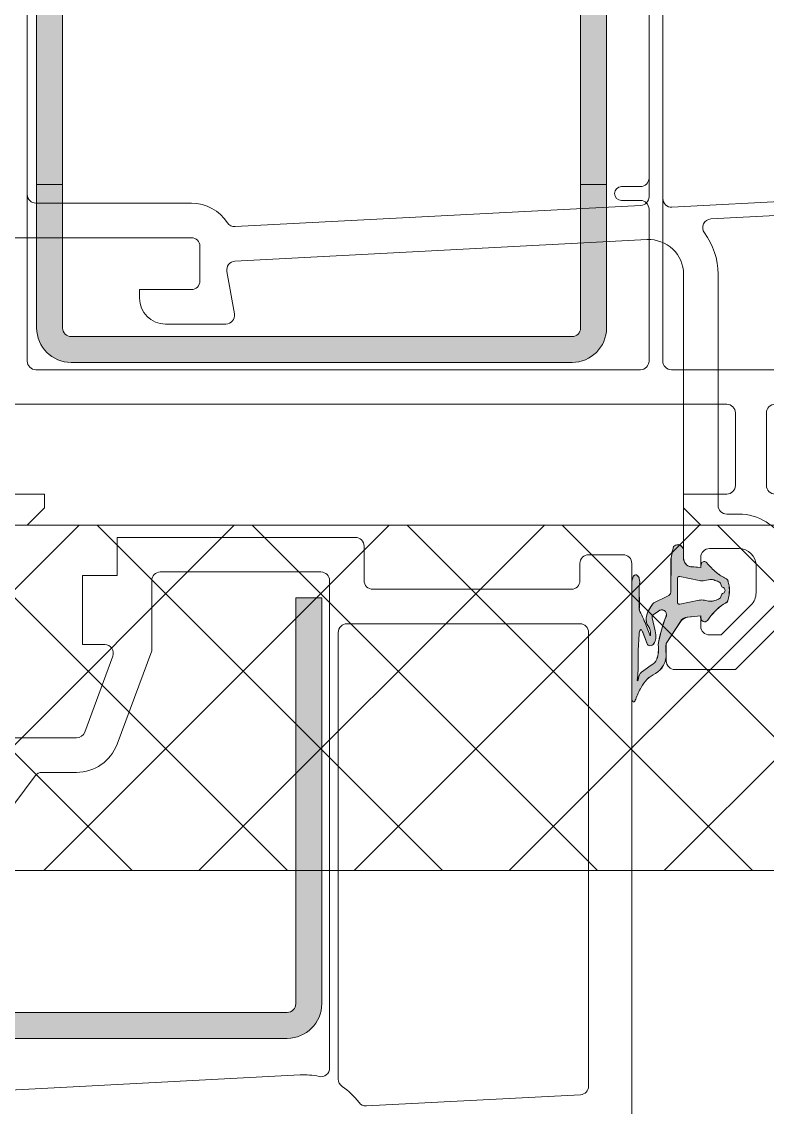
# Model space of a CAD drawing. Header units: millimetres. Extents: x 30661 to 55270, y 139046 to 181896.
# Drawn here: x 49850.1 to 49893.3, y 166832.4 to 166895.3 of the extents above; entities that cross this region are included whole.
import ezdxf

# ---------------------------------------------------------------- set-up
doc = ezdxf.new("R2010")
doc.units = ezdxf.units.MM
for name, color, linetype, lineweight in [('АР - детали окон', 152, 'Continuous', 0), ('АР - Окна', 150, 'Continuous', 9), ('АР - Окна - детали окон', 152, 'Continuous', 9), ('АР - Окна - металл', 152, 'Continuous', 0), ('АР - Окна - резинки', 30, 'Continuous', 9), ('АР - панель 400', 151, 'Continuous', 30)]:
    doc.layers.add(name, color=color, linetype=linetype, lineweight=lineweight)

# ---------------------------------------------------------------- blocks, each defined once
blk = doc.blocks.new('22')
at = {"layer": 'АР - Окна - детали окон'}
h = blk.add_hatch(color=256, dxfattribs=at)
h.dxf.hatch_style = 1
edge = h.paths.add_edge_path()
edge.add_arc((-1.553818138428315, 1.131118396583944), 0.2839831732982987, 74.65427062503922, 152.3563987852554)
edge.add_arc((-1.596806525873645, 1.190926662087272), 0.2206398277231891, 160.9675373763896, 229.9948880145354)
edge.add_arc((-3.743555339404969, -1.958318342448161), 3.591862728825405, 34.879010179002705, 56.06991171443309, ccw=False)
edge.add_arc((-2.654511476344703, -0.988255583508751), 2.150699526754884, 25.275224277416385, 30.264214853984697, ccw=False)
edge.add_arc((-0.5568941196393199, 0.002174104404926977), 0.168987853443677, 205.2752243233951, 256.9895970229417)
edge.add_arc((0.5909017610544187, 4.9697091701853), 5.267403294881843, 256.9895970645676, 260.7251781122034)
edge.add_arc((0.004720523720607162, 1.380223702645592), 1.630369563297689, 260.7251780804871, 279.2748219195129)
edge.add_arc((-0.143153885691388, 2.285733842385996), 2.547874579159527, 279.2748218378901, 285.7408576301508)
edge.add_arc((0.4876395137706567, 0.04774231009697597), 0.2226850360464853, 285.7408577034202, 335.6636846503346)
edge.add_arc((2.772526007909082, -0.985667456697972), 2.285031462524151, 139.4464880666508, 155.6636846350876, ccw=False)
edge.add_arc((4.944651504070068, -2.844349189018459), 5.143847118199504, 130.5535119334011, 139.4464881139066, ccw=False)
edge.add_arc((1.499456073901597, 1.206292494328832), 0.1744739569368638, 305.3246327721085, 426.5792894700455)
edge.add_arc((1.417490921547245, 1.090547527686115), 0.3146207940460357, 61.25292397907619, 92.00044617636586)
edge.add_line((1.406508365646005, 1.404976577730849), (1.321321995463222, 1.404976577730849))
edge.add_line((1.321321995463222, 1.404976577730849), (1.37415435956791, 1.989406543551013))
edge.add_arc((1.209689640928662, 1.989886926350761), 0.1644654202096038, 345.44665164517147, 359.8326459989094, ccw=False)
edge.add_arc((1.801420718420553, 1.941617132255734), 0.4325983945712781, 122.5195348950106, 179.0804297002731, ccw=False)
edge.add_arc((1.866968296078785, 1.904983802077694), 0.4999927756531553, 90.00000000873058, 126.5998254112501, ccw=False)
edge.add_line((1.866968296002597, 2.404976577730849), (2.351979363709688, 2.404976577730849))
edge.add_arc((2.275144767184571, 2.710978695719442), 0.3155009531470258, 284.0950995267654, 311.1278532774496)
edge.add_arc((2.343910708679128, 2.745365469691481), 0.305377927026009, 297.0238922591076, 411.2400393098964)
edge.add_arc((1.379532245028925, -0.8233545124536081), 3.978367056716289, 73.11440339514019, 83.87885432102183)
edge.add_line((1.80374964652583, 3.132330514723435), (-0.09342573815956712, 3.134326528059319))
edge.add_arc((-0.0590896239459747, 3.419509457747536), 0.287242531886982, 198.2874223950705, 263.134616964289, ccw=False)
edge.add_line((-0.3318247944116592, 3.329377338523045), (-0.7197440974414349, 4.124274716014042))
edge.add_arc((-0.8745377505633372, 4.048733586706081), 0.1722426696958274, 26.01292196672603, 63.98707769662329)
edge.add_line((-0.7989966203458607, 4.20352723938413), (-1.134551930241287, 4.410117470426485))
edge.add_arc((-1.699204761336022, 3.492977032698289), 1.077023399086374, 58.38077619269331, 85.30319239123116)
edge.add_arc((-1.669544997213431, 3.853982031863121), 0.7148020426897524, 85.30319244925175, 104.6294265280543)
edge.add_arc((-1.647382906469343, 3.769079244540648), 0.8025496441457144, 104.6294266041159, 122.5457420102708)
edge.add_arc((-2.525095715673031, 5.144388186126482), 0.8289694210956866, 269.317856082856, 302.5457419086521, ccw=False)
edge.add_arc((-2.532957814914038, 4.484052681405178), 0.1685871140946476, 249.3185698377839, 269.31785592225964, ccw=False)
edge.add_arc((-2.584918793058023, 4.345191464060917), 0.02032770549961688, 68.10843220245232, 248.1084322024547, ccw=False)
edge.add_line((-2.577339583076537, 4.364053361816332), (-2.090075024403632, 4.545655062654987))
edge.add_arc((-4.869575447631911, 12.00347094107846), 7.958934619607795, 290.4402386665813, 297.3608563805124)
edge.add_arc((-1.067902132897731, 4.65701977777789), 0.3128889209860373, 81.69608097092282, 117.3608562842542, ccw=False)
edge.add_line((-1.022713499609381, 4.966628344031051), (0.2850475888699293, 4.981874285498634))
edge.add_arc((0.4585922864967587, 5.352039994109966), 0.4088280982345972, 244.8814189027894, 275.9198852946161)
edge.add_arc((0.2470087829129863, 7.392564771957054), 2.460293171784885, 275.9198852805878, 280.2017922217645)
edge.add_arc((0.630865404607882, 5.259562191243436), 0.2930262488263932, 280.2017921091332, 323.3603331392276)
edge.add_arc((0.7308875098051859, 5.18517172491023), 0.1683732785073014, 323.3603330680583, 362.7912822477358)
edge.add_arc((0.7612935353350888, 5.186654190014067), 0.1379311351644093, 2.791282341359734, 51.19697758441514)
edge.add_arc((0.3901011596461092, 4.392219637631923), 1.011380441519582, 63.0972935037451, 91.37783980487609)
edge.add_line((0.3657819875515997, 5.403307653265074), (-6.18412147462368, 5.407760988688096))
edge.add_arc((-6.209265015976129, 4.598818541134431), 0.809333108877832, 88.21970629423646, 100.525130062304)
edge.add_arc((-6.335268871124257, 5.277014299706275), 0.119531355866846, 100.5251301336488, 163.0815620043828)
edge.add_arc((-6.380232349789344, 5.29069105534374), 0.07253382339510242, 163.0815617823987, 244.6580197239824)
edge.add_arc((-5.697270155394362, 6.732773089890442), 1.668164718475529, 244.6580198689428, 248.8571781519547)
edge.add_arc((-8.45256112066796, -0.3918714569941288), 5.970695682315309, 61.63095383349378, 68.85717813670527, ccw=False)
edge.add_arc((-6.382368420013512, 3.318814493168176), 1.7229848178587, 24.430076954281787, 63.57485590559139, ccw=False)
edge.add_arc((-3.717477093505051, 4.675986526165961), 1.271640255438825, 210.4565847545413, 271.8048441236015)
edge.add_arc((-3.379074946744367, 2.110294825700223), 1.328614273591966, 77.02308783815607, 102.97691216184393, ccw=False)
edge.add_line((-3.080723444465548, 3.404977130005136), (-1.767706177663058, 2.538052154937759))
edge.add_arc((-2.073544962221573, 2.102720144830982), 0.5320256771659015, 6.654761685558924, 54.910368423439024, ccw=False)
edge.add_line((-1.54510383028537, 2.164374757325277), (-1.478664034511894, 1.404976577730849))
edge = h.paths.add_edge_path(flags=16)
edge.add_line((4.656612873077393e-10, 2.755366024794057), (-0.6704792319796979, 2.755366024794057))
edge.add_arc((-0.6704792322575782, 2.520479569175708), 0.2348864556183492, 89.99999993221677, 114.1211347658272)
edge.add_arc((-0.672911007497039, 2.641571481322548), 0.1321185762487359, 135.0838764847987, 189.6658958083226)
edge.add_line((-0.8031539735384285, 2.619388425024226), (-0.5695379339158535, 1.507552440045401))
edge.add_arc((-1.314411851808942, 1.351041501457956), 0.7611391643155159, -11.847474179413325, 11.866218998375075, ccw=False)
edge.add_line((-0.5694867698475718, 1.19477426330559), (-0.6202297955751419, 0.9553191049490124))
edge.add_arc((-0.05519747618258974, 0.8343757632506089), 0.5778311291885405, 167.9183331340165, 197.2232335555724)
edge.add_arc((2.485563131481741, 1.622001702845181), 3.237872310482742, 197.2232335647637, 202.6633024260278)
edge.add_arc((-0.2767435363445265, 0.4685820620813508), 0.2444269719443515, 202.6633024270859, 263.6974056369638)
edge.add_arc((-0.3215584364456937, 0.06282222551544414), 0.1638001955017518, 14.069739100247716, 83.69740557021368, ccw=False)
edge.add_arc((2.328306436538696e-10, 0.1802260925163748), 0.1802260926395496, 205.4979776378803, 334.5020223621197)
edge.add_arc((0.3215584371441924, 0.0628222251806094), 0.1638001958090035, 96.30259433598133, 165.9302608059432, ccw=False)
edge.add_arc((0.2767435372758441, 0.4685820620813574), 0.2444269719443587, 276.3025943630371, 337.3366975729131)
edge.add_arc((-2.485563130783249, 1.622001697944438), 3.237872308809264, 337.3366976555847, 342.7767665168488)
edge.add_arc((0.05519747664825692, 0.8343757632506086), 0.5778311291885349, 342.7767664444275, 372.0816668659836)
edge.add_line((0.6202297960408032, 0.9553191049490124), (0.5694867703132331, 1.19477426330559))
edge.add_arc((1.314411852507434, 1.351041500348957), 0.7611391643157014, 168.1337809163235, 191.8474740941118, ccw=False)
edge.add_line((0.5695379348471761, 1.507552440045401), (0.8031539744697511, 2.619388425024226))
edge.add_arc((0.672911008195528, 2.641571480871272), 0.1321185764024938, 350.3341044015572, 404.91612372508)
edge.add_arc((0.670479232723237, 2.520479569175696), 0.2348864556183607, 65.8788652341734, 90.00000006778265)
edge.add_line((0.6704792324453592, 2.755366024794057), (4.656612873077393e-10, 2.755366024794057))
edge = h.paths.add_edge_path(flags=16)
edge.add_line((-3.484390894882381, 5.030479334993288), (-4.128671426326036, 5.030479334993288))
edge.add_arc((-4.128671429918576, 16.84832161221903), 11.81784227722574, 265.96428704178226, 270.0000000174175, ccw=False)
edge.add_arc((-4.849427598581707, 6.632538173246585), 1.576664575093549, 258.0083946700309, 265.9642869985926, ccw=False)
edge.add_arc((-5.187756749890759, 5.039677136304428), 0.05173122987339637, 78.00839467713583, 165.9029255538445)
edge.add_line((-5.23793006548658, 5.052277078619227), (-5.1791394748725, 5.030518441228196))
edge.add_line((-5.1791394748725, 5.030518441228196), (-5.081579491030425, 5.016898956382647))
edge.add_arc((-5.169264999168537, 4.388784397594312), 0.6342055244944682, 46.43343131209423, 82.05280454706838, ccw=False)
edge.add_line((-4.73217252921313, 4.84831330855377), (-4.333343790844083, 4.278826117282733))
edge.add_arc((-3.673198088457069, 4.634242403406582), 0.7497420121762647, 208.2976078228413, 245.1596813609672)
edge.add_arc((-3.36428093710467, 5.891752335584855), 2.035836394090045, 252.1547333325331, 276.317099813435)
edge.add_arc((-4.282695491099662, -3.439799396039275), 7.39683082017836, 67.69819620471537, 81.11526478878181, ccw=False)
edge.add_arc((-1.396383654766583, 3.655496683918108), 0.2639652523203947, 252.5119509478211, 331.6116771187358)
edge.add_arc((-1.417148989420947, 3.66671898955404), 0.2875690500464815, 331.6116771549562, 401.2744122761682)
edge.add_line((-1.201023936737329, 3.856418541865423), (-1.408236693590879, 4.160966860828921))
edge.add_arc((-1.534159558126057, 4.075289737455235), 0.1523060644962454, 34.23112408509135, 109.9682695572963)
edge.add_line((-1.586172031704336, 4.21843944885768), (-2.347143571358174, 4.046944933244959))
edge.add_arc((-2.654505607017058, 5.410800566729903), 1.398060660326651, 264.69318897178283, 282.70015569087195, ccw=False)
edge.add_arc((-2.724123419782456, 4.661312022281295), 0.6453457620325287, 236.08755619713202, 264.6931889349438, ccw=False)
edge.add_arc((-2.930369844225871, 4.354528911314575), 0.2756790678739771, 180.3566966835159, 236.087556239297, ccw=False)
edge.add_arc((-3.041702844473495, 4.353835795369994), 0.1643439101121544, 106.78126421483961, 180.3566967240913, ccw=False)
edge.add_line((-3.089152010623366, 4.511180949164554), (-2.427321387454867, 4.76132206316106))
edge.add_arc((-2.615669249448966, 5.25965830818927), 0.5327418983209071, 290.7042542949949, 307.9528389964916)
edge.add_arc((-2.313927396198684, 4.872790399344806), 0.04211482518225237, 307.9528389778966, 415.0896941257698)
edge.add_arc((-2.527053902466903, 4.567397793095854), 0.4145226011827333, 55.0896942713847, 87.57206962356457)
edge.add_line((-2.509493606630713, 4.981548276497051), (-3.484390894882381, 5.030479334993288))
at = {"layer": 'АР - Окна - детали окон', "ltscale": 0.5, "flags": 128}
for points in [[(-1.478664034511894, 1.404976577730849, 0.3526565497948873), (-1.805384848732501, 1.262878151377663, 0.3106391041635794), (-1.738646152894944, 1.021919402526692, -0.09272715416674626), (-0.7969297249801457, 0.09567176247946918, -0.02177201712908762), (-0.7097043031826615, -0.06997811258770525, 0.2295558567341729), (-0.5949380109086633, -0.1624756965320557, 0.0163009908045288), (-0.2580463690683246, -0.2288314464967698, 0.08111529549671377), (0.2674874165095389, -0.2288314464967698, 0.02822089183605274), (0.548051041085273, -0.1665917111095041, 0.2213414082031547), (0.6905372622422874, -0.04402439924888313, -0.07087920817314294), (1.03636121423915, 0.4999639221932739, -0.03882241516556442), (1.600338389631361, 1.063941098051146, 0.584672783312545), (1.568805912975222, 1.366391718154773, 0.1349721484322788), (1.406508365646005, 1.404976577730849), (1.321321995463222, 1.404976577730849), (1.37415435956791, 1.989406543551013, -0.06285331443559906), (1.368878038600087, 1.948559834854677, -0.2519290996180657), (1.568861389067024, 2.306387648219243, -0.161068446020802), (1.866968296002597, 2.404976577730849), (2.351979363709688, 2.404976577730849, 0.1185027193284175), (2.482662837021053, 2.473329580156133, 0.5441774775130759), (2.535095321480185, 2.983491743216291, 0.04700334695406218), (1.80374964652583, 3.132330514723435), (-0.09342573815956712, 3.134326528059319, -0.2907501765397686), (-0.3318247944116592, 3.329377338523045), (-0.7197440974414349, 4.124274716014042, 0.1672266864935215), (-0.7989966203458607, 4.20352723938413), (-1.134551930241287, 4.410117470426485, 0.1180145479597892), (-1.611014877911657, 4.566383734112605, 0.08452705584465195), (-1.850079926196486, 4.545609893975779, 0.07833431276210735), (-2.079132751561701, 4.445598277961835, -0.1460084897102827), (-2.534964908380061, 4.315477515337989, -0.08748552463928229), (-2.592498003039509, 4.326329566305503, -1.000000000000031), (-2.577339583076537, 4.364053361816332), (-2.090075024403632, 4.545655062654987, 0.03020607306168786), (-1.211703732609749, 4.934905683854595, -0.156885400313317), (-1.022713499609381, 4.966628344031051), (0.2850475888699293, 4.981874285498634, 0.1362649809725955), (0.5007578991353512, 4.94539214274846, 0.01868551781540537), (0.6827649022452533, 4.971168667310849, 0.1905727269919465), (0.8659909870475531, 5.084689829265699, 0.1737679452320804), (0.8990610232576728, 5.193371132714674, 0.2144074166734677), (0.8477273806929588, 5.294144600862637, 0.1240273172819573), (0.3657819875515997, 5.403307653265074), (-6.18412147462368, 5.407760988688096, 0.05374419626193233), (-6.357103277463466, 5.394534526625648, 0.2799409294152864), (-6.449626908171922, 5.311799129704013, 0.3717797420773307), (-6.411278288811445, 5.225137220928445, 0.01832433503902918), (-6.298967127688229, 5.176902182167396, -0.03154080457190119), (-5.615591558627784, 4.861775907920673, -0.1724818669793703), (-4.81364815402776, 4.031410739058629, 0.2742644840619331), (-3.677426449023187, 3.404977130005136, -0.1137315181183253), (-3.080723444465548, 3.404977130005136), (-1.767706177663058, 2.538052154937759, -0.2137225226957641), (-1.54510383028537, 2.164374757325277)], [(-3.484390894882381, 5.030479334993288), (-4.128671426326036, 5.030479334993288, -0.01761094008342258), (-4.960390494205058, 5.059783132513985, -0.03472808006893339), (-5.177008636295795, 5.090279489988461, 0.4034910083654271), (-5.23793006548658, 5.052277078619227), (-5.1791394748725, 5.030518441228196), (-5.081579491030425, 5.016898956382647, -0.1566824267424039), (-4.73217252921313, 4.84831330855377), (-4.333343790844083, 4.278826117282733, 0.1622426222316396), (-3.988157791551203, 3.953864956507459, 0.1058205724054662), (-3.14027592074126, 3.868277211906388, -0.05860997866455316), (-1.475707024801522, 3.403731997357681, 0.3595279932928903), (-1.164161414839327, 3.529995744815096, 0.3136816461887292), (-1.201023936737329, 3.856418541865423), (-1.408236693590879, 4.160966860828921, 0.343045219452583), (-1.586172031704336, 4.21843944885768), (-2.347143571358174, 4.046944933244959, -0.07873229322858735), (-2.78381077433005, 4.018732398981228, -0.1254678486535723), (-3.08417818788439, 4.125745297642425, -0.2480810180367108), (-3.206043569836766, 4.35281267366372, -0.3325366703878861), (-3.089152010623366, 4.511180949164554), (-2.427321387454867, 4.76132206316106, 0.07540357036237466), (-2.288026246242225, 4.839582133339718, 0.5047905720195982), (-2.289825360290706, 4.907326617510989, 0.1426878051221434), (-2.509493606630713, 4.981548276497051)], [(4.656612873077393e-10, 2.755366024794057), (-0.6704792319796979, 2.755366024794057, 0.1056386542690935), (-0.7664696108549833, 2.73485656012781, 0.2427663152400061), (-0.8031539735384285, 2.619388425024226), (-0.5695379339158535, 1.507552440045401, -0.1038413509164419), (-0.5694867698475718, 1.19477426330559), (-0.6202297955751419, 0.9553191049490124, 0.1285682074630217), (-0.6071177176199853, 0.6632826279383153, 0.02374123733709697), (-0.5022970968857408, 0.3744006629567593, 0.2727911618903298), (-0.3035765625536442, 0.2256324102636427, -0.3135135822219988), (-0.1626721573993564, 0.1026425014715642, 0.630977685971442), (0.1626721578650177, 0.1026425014715642, -0.3135135822219788), (0.3035765634849668, 0.2256324102636427, 0.2727911618903206), (0.5022970978170633, 0.3744006629567593, 0.02374123733709697), (0.6071177180856466, 0.6632826279383153, 0.128568207463023), (0.6202297960408032, 0.9553191049490124), (0.5694867703132331, 1.19477426330559, -0.1038413509164419), (0.5695379348471761, 1.507552440045401), (0.8031539744697511, 2.619388425024226, 0.2427663152400005), (0.7664696113206446, 2.73485656012781, 0.1056386542690881), (0.6704792324453592, 2.755366024794057)]]:
    blk.add_lwpolyline(points, format="xyb", close=True, dxfattribs=at)
blk = doc.blocks.new('пф 1')
at = {"layer": 'АР - Окна - детали окон', "linetype": 'Continuous', "ltscale": 0.5}
h = blk.add_hatch(color=252, dxfattribs=at)
h.dxf.hatch_style = 1
edge = h.paths.add_edge_path()
edge.add_line((3.91986198304221, 2.418149762786925), (3.91986198304221, 16.95895873010159))
edge.add_arc((4.419861981305212, 16.95883664708748), 0.5000000131672641, 89.9999998009547, 179.9860103173129, ccw=False)
edge.add_line((4.41986198304221, 17.45883666025475), (27.91986198304221, 17.45883666025475))
edge.add_line((27.91986198304221, 17.45883666025475), (27.91986198304221, 18.95883666025475))
edge.add_line((27.91986198304221, 18.95883666025475), (4.41986198304221, 18.95883666025475))
edge.add_arc((4.419861982438418, 16.95883665713309), 2.000000003121659, 89.99999998270262, 179.9965028670595)
edge.add_line((2.41986198304221, 16.95895873010159), (2.41986198304221, 2.418149762786925))
edge.add_line((2.41986198304221, 2.418149762786925), (2.41986198304221, -12.04116333974525))
edge.add_arc((4.41986198304221, -12.04116333974525), 2, 180, 270)
edge.add_line((4.41986198304221, -14.04116333974525), (27.91986198304221, -14.04116333974525))
edge.add_line((27.91986198304221, -14.04116333974525), (27.91986198304221, -12.54116333974525))
edge.add_line((27.91986198304221, -12.54116333974525), (4.41986198304221, -12.54116333974525))
edge.add_arc((4.41986198304221, -12.04116333974525), 0.5, 180, 270, ccw=False)
edge.add_line((3.91986198304221, -12.04116333974525), (3.91986198304221, 2.418149762786925))
at = {"layer": 'АР - Окна - детали окон', "linetype": 'Continuous', "ltscale": 0.5, "flags": 128}
for points in [[(0, -23.79999899957329, 0.414213562373095), (-0.4999999790452421, -23.29999902052805), (-4.70003032265231, -23.29999902052805, 0.414213562373095), (-5.200030301697552, -23.79999899957329)], [(-7.000030226074159, -25.80001722555608), (-7.000030226074159, -19.49999918043613), (-6.000030267983675, -18.49999922234565), (-5.200030301697552, -18.49999922234565), (-5.200030301697552, -20.9999991171062, 0.414213562373095), (-4.70003032265231, -21.49999909615144), (-0.4999999790452421, -21.49999909615144, 0.414213562373095), (0, -20.9999991171062), (0, 20.9999991171062, 0.414213562373095)], [(30.99999869661406, 31.99999866448343), (30.99999869661406, 9.999999579507858, 0.414213562373095), (31.4999986756593, 9.499999600462615), (32.49999863328412, 9.499999600462615), (33.49999859137461, 9.499999600462615, 0.414213562373095), (33.99999857041985, 9.999999579507858), (33.99999857041985, 12.99999945331365), (34.49999854946509, 12.99999945331365, -0.414213562373095), (35.99999848613515, 11.49999951664358), (35.99999848613515, 7.999469953589141, -0.4663076572329644), (35.4131744238548, 7.507066097576171), (32.94743253197521, 7.941842912696302, 0.4504671528256424), (32.36129370192066, 7.47560703381896), (31.11026936257258, -16.3953594584018, 0.4296339059216521), (33.10752852912992, -18.50003128219396), (49.55226965108886, -18.50002979207784, -0.3888787350898707), (50.05036702519283, -18.95645190728828), (50.09792391350493, -19.50002970034257), (49.49996739858761, -19.50002970034257, 0.414213562373095), (48.99996742000803, -20.00002967938781), (48.99996742000803, -21.70002654753625, 0.414213562373095), (49.99996737763286, -22.70002650562674), (51.55730984220281, -22.70002650562674, 0.1989111104362972), (52.26441317377612, -22.40713671920821), (53.99996720952913, -20.67159947101027), (53.99996720952913, -20.00002967938781, 0.414213562373095), (53.49996723048389, -19.50002970034257), (52.8979115858674, -19.50002970034257), (52.96736914431676, -18.70612627640367, -0.2446997727135509), (53.21546865999699, -18.31669021071866), (54.49998244876042, -17.5000297841616), (55.49996714666486, -17.5000297841616, -0.414213562373095), (55.9999671257101, -18.00002976320684), (55.9999671257101, -21.50002961605787), (42.58581899665296, -34.91421596938744, -0.1989127693449194)]]:
    blk.add_lwpolyline(points, format="xyb", dxfattribs=at)
blk.add_lwpolyline([(-5.199999781325459, 20.9999991171062), (-5.199999781325459, 18.49999922234565), (-5.999999748077244, 18.49999922234565), (-6.999999705702066, 19.49999917997047), (-6.999999705702066, 25.79998670518398)], dxfattribs=at)
for points in [[(29.12687311274931, -16.02617069426924, -0.3989595459343815), (28.62755833007395, -16.50000269617885), (13.09999941289425, -16.50000157626346, -0.414213562373095), (12.59999947017059, -16.00000159721822), (12.59999947017059, -14.89999937359244, 0.9999999999999999), (11.79999950388446, -14.89999937359244), (11.79999950388446, -16.00000146729872, -0.414213562373095), (11.29999948805198, -16.50000144634396), (2.499999857973307, -16.5000007962808, -0.414213562373095), (1.999999915715307, -16.00000081723556), (1.999999915715307, 18.99999920139089, -0.414213562373095), (2.499999894760549, 19.49999917997047), (28.49999880185351, 19.49999917997047, -0.414213562373095), (28.99999878043309, 18.99999920139089), (28.99999878043309, 9.999999579507858, 0.2531713377411239), (30.13213230762631, 7.907407625578344, -0.2671474333782157), (30.35787378111854, 7.462721257936209)], [(1.999999915715307, -17.80000074161217, -0.414213562373095), (2.499999931082129, -17.30000076256692), (28.73349886806682, -17.30000267270952, -0.4296339059351017), (29.23281357809901, -17.82617062842473), (28.46241921046749, -32.5261708907783, -0.3989595816268721), (27.96310440264642, -33.00000289268792), (2.499999833293259, -32.99999976251274, -0.4142135263697975), (1.999999915715307, -32.4999997834675)], [(41.11094302590936, -32.85355734592304, -0.1989127693153482), (40.75738908536732, -33.00000445265323), (29.76557453768328, -33.00000311248004, -0.4296338699769703), (29.26625985186547, -32.47383515629917), (29.91581666469574, -20.07955291774124, -0.5993709350366213), (30.71428662305698, -19.7050887295045, 0.1617362482636682), (33.10752871213481, -20.50003119837493), (46.49996747914702, -20.50002997834235, -0.414213562373095), (46.99996750382707, -21.00002995692194), (46.99996750382707, -21.70002654753625, 0.2836264320426852), (48.6538328230381, -24.38105638930574, -0.5113893274584497), (48.78303094301373, -25.18144756834954)]]:
    blk.add_lwpolyline(points, format="xyb", close=True, dxfattribs=at)
at = {"layer": 'АР - Окна - детали окон', "color": 252, "linetype": 'Continuous', "ltscale": 0.5, "flags": 128}
blk.add_lwpolyline([(3.91986198304221, 2.418149762786925), (3.91986198304221, 16.95895873010159, -0.4141420506258557), (4.41986198304221, 17.45883666025475), (27.91986198304221, 17.45883666025475), (27.91986198304221, 18.95883666025475), (4.41986198304221, 18.95883666025475, 0.4141956854021884), (2.41986198304221, 16.95895873010159), (2.41986198304221, 2.418149762786925), (2.41986198304221, -12.04116333974525, 0.414213562373095), (4.41986198304221, -14.04116333974525), (27.91986198304221, -14.04116333974525), (27.91986198304221, -12.54116333974525), (4.41986198304221, -12.54116333974525, -0.414213562373095), (3.91986198304221, -12.04116333974525)], format="xyb", close=True, dxfattribs=at)
blk = doc.blocks.new('пф 22')
at = {"layer": 'АР - Окна - детали окон', "linetype": 'ByBlock', "ltscale": 100}
h = blk.add_hatch(color=252, dxfattribs=at)
h.dxf.hatch_style = 1
edge = h.paths.add_edge_path()
edge.add_line((0, 0), (0, -14.54080896731466))
edge.add_arc((-0.499999998263002, -14.54068688430056), 0.5000000131672642, 269.9999998009547, 359.9860103173127, ccw=False)
edge.add_line((-0.5, -15.04068689746782), (-24, -15.04068689746782))
edge.add_line((-24, -15.04068689746782), (-24, -16.54068689746782))
edge.add_line((-24, -16.54068689746782), (-0.5, -16.54068689746782))
edge.add_arc((-0.4999999993962079, -14.54068689434616), 2.000000003121659, 269.9999999827027, 359.9965028670595)
edge.add_line((1.5, -14.54080896731466), (1.5, 0))
edge.add_line((1.5, 0), (1.5, 14.45931310253218))
edge.add_arc((-0.5, 14.45931310253218), 2, 0, 90)
edge.add_line((-0.5, 16.45931310253218), (-24, 16.45931310253218))
edge.add_line((-24, 16.45931310253218), (-24, 14.95931310253218))
edge.add_line((-24, 14.95931310253218), (-0.5, 14.95931310253218))
edge.add_arc((-0.5, 14.45931310253218), 0.5, 0, 90, ccw=False)
edge.add_line((0, 14.45931310253218), (0, 0))
at = {"layer": 'АР - Окна - детали окон', "linetype": 'Continuous', "ltscale": 0.5, "flags": 128}
for points in [[(15.67163771158084, 34.41397138312459), (-26.00000008568168, 34.41399538284168, 0.414213731059474), (-26.5, 33.91399575630203), (-26.5, 31.91399500938132, 0.414213562373095), (-26.00000037346035, 31.41399538284168), (-25.00000048009679, 31.41399538284168, -0.4142133840902218), (-24.5, 30.91399520728737), (-24.49999300017953, 19.41399531392381, -0.414213740655921), (-24.99999262625352, 18.91399538284168), (-27.00000037346035, 18.91399538284168, 0.414213562373095), (-27.5, 18.41399575630203), (-27.5, 4.613992382772267), (-25.29999999981374, 4.613992382772267), (-25.29999999981374, 2.613992382772267), (-21.30000300006941, 2.613992382772267), (-21.30000300006941, 3.895615439862013, -0.5223602831779204), (-20.62634552968666, 4.364490208681673), (-16.22634065011516, 2.734860623721033, -0.3137494600325467), (-15.89999700011685, 2.26598523883149), (-15.89999700011685, -2.163137617055327, -0.3779650000000018)], [(4.857920944690704, -8.54875556519255), (3.613057000096887, 15.20465338276699, -0.06922300000000016), (3.707591000013053, 16.30288438312709, 0.4814801107898688), (3.220092820003629, 16.91399538284168), (-25.00000037346035, 16.91399538284168, 0.414213562373095), (-25.5, 16.41399575630203), (-25.5, 7.113992009311914, 0.414213562373095), (-25.00000037346035, 6.613992382772267), (-20.94153100019321, 6.613992382772267), (-15.53171361191198, 4.6103579797782, -0.3137490212917867), (-13.89999700011685, 2.265986907761544), (-13.89999399986118, 0.2639856124296784, 0.2360675819971982), (-13.69999401690438, -0.1360136042349041), (-10.29999399976805, -2.686013617087156, -0.5000000000003286)]]:
    blk.add_lwpolyline(points, format="xyb", dxfattribs=at)
blk.add_lwpolyline([(-22.49999199993908, 17.91399556677788, 0.4142133888067069), (-21.9999915198423, 17.41399538284168), (3.865917682182044, 17.41399538284168, 0.2504918936243434), (4.281657267827541, 17.63621778367087, -0.08529994887351053), (5.214333735406399, 18.61905418522656, 0.2504917592246894), (5.414493041113019, 19.04585360083729), (4.764936031773686, 31.44014477403834, 0.3989593756714407), (4.265620961319655, 31.91397738270462), (-21.99999956879765, 31.91399338282645, 0.4142139143587452), (-22.5, 31.413992960006)], format="xyb", close=True, dxfattribs=at)
at = {"layer": 'АР - Окна - детали окон', "color": 252, "linetype": 'Continuous', "ltscale": 0.5, "flags": 128}
blk.add_lwpolyline([(0, 0), (0, -14.54080896731466, -0.4141420506258557), (-0.5, -15.04068689746782), (-24, -15.04068689746782), (-24, -16.54068689746782), (-0.5, -16.54068689746782, 0.4141956854021884), (1.5, -14.54080896731466), (1.5, 0), (1.5, 14.45931310253218, 0.414213562373095), (-0.5, 16.45931310253218), (-24, 16.45931310253218), (-24, 14.95931310253218), (-0.5, 14.95931310253218, -0.414213562373095), (0, 14.45931310253218)], format="xyb", close=True, dxfattribs=at)
blk = doc.blocks.new('блок балконный дверной с проходом 750мм')
at = {"layer": 'АР - Окна - металл', "linetype": 'Continuous', "ltscale": 0.5}
h = blk.add_hatch(color=252, dxfattribs=at)
h.dxf.hatch_style = 1
edge = h.paths.add_edge_path()
edge.add_line((-841.7899630630563, 25.58729925165218), (-841.7899630630563, 11.04651661465661))
edge.add_arc((-842.289962155919, 11.04663869743646), 0.4999991077733852, 269.9999998009549, 359.9860103173127, ccw=False)
edge.add_line((-842.2899621576653, 10.54663958967623), (-865.7899196041544, 10.54663958967623))
edge.add_line((-865.7899196041544, 10.54663958967623), (-865.7899196041544, 9.046642305858512))
edge.add_line((-865.7899196041544, 9.046642305856693), (-842.2899621576653, 9.046642305856693))
edge.add_arc((-842.2899621570832, 11.04663868742475), 1.999996381546226, 269.9999999827027, 359.9965028670595)
edge.add_line((-840.2899657792441, 11.04651661465661), (-840.2899657792441, 25.58729925165218))
edge.add_line((-840.2899657792441, 25.58729925165218), (-840.2899657792441, 40.04658617143807))
edge.add_arc((-842.2899621576653, 40.04658617143807), 1.999996378424572, 0, 90)
edge.add_line((-842.2899621576653, 42.0465825498629), (-865.7899196041544, 42.0465825498629))
edge.add_line((-865.7899196041544, 42.0465825498629), (-865.7899196041544, 40.54658526604518))
edge.add_line((-865.7899196041544, 40.54658526604518), (-842.2899621576653, 40.54658526604518))
edge.add_arc((-842.2899621576653, 40.04658617143807), 0.4999990946061431, 0, 90, ccw=False)
edge.add_line((-841.7899630630563, 40.04658617143807), (-841.7899630630563, 25.58729925165218))
at = {"layer": 'АР - детали окон', "linetype": 'Continuous', "ltscale": 0.5, "flags": 128}
for points in [[(-826.1183537294855, 60.00120831837714), (-867.7899160682573, 60.00123231805057, 0.414213731059474), (-868.2899150771846, 59.5012335969038), (-868.2899150771846, 57.50123647156008, 0.4142135623730951), (-867.789916356036, 57.00123775041331), (-866.7899182734618, 57.00123775041331, -0.4142133840902219), (-866.2899186987634, 56.5012384802537), (-866.2899116989502, 45.00125941094822, -0.4142137406559211), (-866.7899104196331, 44.50126038526079), (-868.7899145452539, 44.50126038526079, 0.4142135623730951), (-869.2899132663952, 44.00126166411403), (-869.2899132663952, 30.20128327946051), (-867.0899172499412, 30.20128327946051), (-867.0899172499412, 28.20128690103567), (-863.0899274933472, 28.20128690103567), (-863.0899274933472, 29.4829076373787, -0.5223602831779204), (-862.4162712428151, 29.95178155716505), (-858.0162743307155, 28.32215492311818, -0.3137494600325467), (-857.689931271656, 27.85328038726195), (-857.689931271656, 23.4241655515759, -0.3779650000000018)], [(-836.9320509150348, 17.03855916643781), (-838.1769126054423, 40.7919251020173, -0.0692230000000002), (-838.0823787767076, 41.89015411371267, 0.4814801107898689), (-838.5698760739615, 42.50126400683595), (-866.7899181668254, 42.50126400683595, 0.4142135623730951), (-867.289916887974, 42.00126528568919), (-867.289916887974, 32.70127837903212, 0.4142135623730951), (-866.7899181668254, 32.20127965788535), (-862.7314561425883, 32.20127965788535), (-857.3216485503362, 30.19764888304755, -0.3137490212917867), (-855.6899348932347, 27.85328205619018), (-855.6899318929791, 25.8512843860569, 0.2360675819971982), (-855.4899322721831, 25.45128589370663), (-852.089938411722, 22.90129049836261, -0.5000000000003287)]]:
    blk.add_lwpolyline(points, format="xyb", dxfattribs=at)
blk.add_lwpolyline([(-864.2899143202885, 43.50126237998458, 0.4142133888067069), (-863.7899147455901, 43.00126310144125), (-837.9240523812332, 43.00126310144125, 0.2504918936243434), (-837.5083135484019, 43.22348509987361, -0.0852999488735106), (-836.5756387697038, 44.20631972172097, 0.2504917592246894), (-836.3754798264417, 44.63311836448858), (-837.0250356595716, 57.02738709425986, 0.3989593756714407), (-837.5243498258715, 57.50121884491611), (-863.7899227945309, 57.50123484500884, 0.4142139143587452), (-864.2899223203349, 57.00123532758309)], format="xyb", close=True, dxfattribs=at)
at = {"layer": 'АР - Окна - металл', "linetype": 'Continuous', "ltscale": 0.5, "flags": 128}
blk.add_lwpolyline([(-841.7899630630563, 25.58729925164855), (-841.7899630630563, 11.04651661465297, -0.4141420506258557), (-842.2899621576653, 10.54663958967259), (-865.7899196041544, 10.54663958967259), (-865.7899196041544, 9.046642305853055), (-842.2899621576653, 9.046642305853055, 0.4141956854021884), (-840.2899657792441, 11.04651661465297), (-840.2899657792441, 25.58729925164855), (-840.2899657792441, 40.04658617143443, 0.4142135623730951), (-842.2899621576653, 42.04658254985927), (-865.7899196041544, 42.04658254985927), (-865.7899196041544, 40.54658526604155), (-842.2899621576653, 40.54658526604155, -0.4142135623730951), (-841.7899630630563, 40.04658617143443)], format="xyb", close=True, dxfattribs=at)
at = {"layer": 'АР - детали окон', "extrusion": (0, 0, -1), "xscale": 0.9999981892122862, "yscale": 0.9999981892122862, "zscale": -0.9999981892122862, "rotation": 180}
blk.add_blockref('пф 1', (917.6438941396773, 44.49798177411478, -0.001309011085316926), dxfattribs=at)
at = {"layer": 'АР - детали окон', "linetype": 'ByBlock', "xscale": 0.9999981892122862, "yscale": 0.9999981892122862, "zscale": 0.9999981892122862}
blk.add_blockref('пф 22', (-841.7899630630563, 25.5873082813284, 0.001309011085316926), dxfattribs=at)
at = {"layer": 'АР - Окна - резинки', "xscale": 0.9999981892122862, "yscale": 0.9999981892122862, "zscale": 0.9999981892122862, "rotation": 180}
for p in [(-866.2247396967359, 65.40294856039847, 0.001309011085316926), (-866.2228709154588, 65.40559148452641, 0.001309011085316926)]:
    blk.add_blockref('22', p, dxfattribs=at)
blk = doc.blocks.new('*U97')
at = {"layer": 'АР - детали окон'}
h = blk.add_hatch(dxfattribs=at)
h.set_pattern_fill('ANSI37', color=30, scale=2, angle=360)
h.set_pattern_definition([(44.99999999999999, (4.656612873077393e-10, -341.3327691913485), (-4.490128060534574, 4.490128060534578), []), (134.9999999999999, (4.656612873077393e-10, -341.3327691913485), (-4.490128060534578, -4.490128060534574), [])])
h.paths.add_polyline_path([(4.656612873077393e-10, 70.99999869708955), (20.00000000046566, 70.99999869708955), (20.00000000093132, 4.656612873077393e-10), (4.656612873077393e-10, 4.656612873077393e-10)])
at = {"layer": 'АР - детали окон', "color": 251}
blk.add_lwpolyline([(390.0000000009313, 329.9999995769566), (0, 329.9999995769566), (0, -1.269226076657973e-17), (50, -1.269226076657973e-17), (50, -69.99999999999999), (340.0000000009313, -69.99999999999999), (340.0000000009313, -1.269226076657973e-17), (390.0000000009313, -1.269226076657973e-17), (390.0000000009313, 239.9999995769566)], close=True, dxfattribs=at)
at = {"layer": 'АР - детали окон', "color": 30}
blk.add_lwpolyline([(4.656612873077393e-10, 70.99999869708955), (20.00000000046566, 70.99999869708955), (20.00000000093132, 4.656612873077393e-10), (4.656612873077393e-10, 4.656612873077393e-10)], close=True, dxfattribs=at)
at = {"layer": 'АР - детали окон'}
blk.add_blockref('пф 1', (27.00003022653982, 35.50000027055906), dxfattribs=at)
blk = doc.blocks.new('Квартира 1К 6300 тип 39')
at = {"layer": 'АР - Окна', "rotation": 270}
blk.add_blockref('блок балконный дверной с проходом 750мм', (5700.00208277721, 1599.999901179923), dxfattribs=at)
at = {"layer": 'АР - панель 400', "rotation": 90.00000000000001}
blk.add_blockref('*U97', (5779.999999576248, 2450.000000000466), dxfattribs=at)
blk = doc.blocks.new('V_Section_1')
blk.add_blockref('Квартира 1К 6300 тип 39', (8949.999999593943, -16299.99999999953))

msp = doc.modelspace()

# ---------------------------------------------------------------- block references
msp.add_blockref('V_Section_1', (35175.46006017534, 180696.1139150281))

doc.saveas('drawing.dxf')
